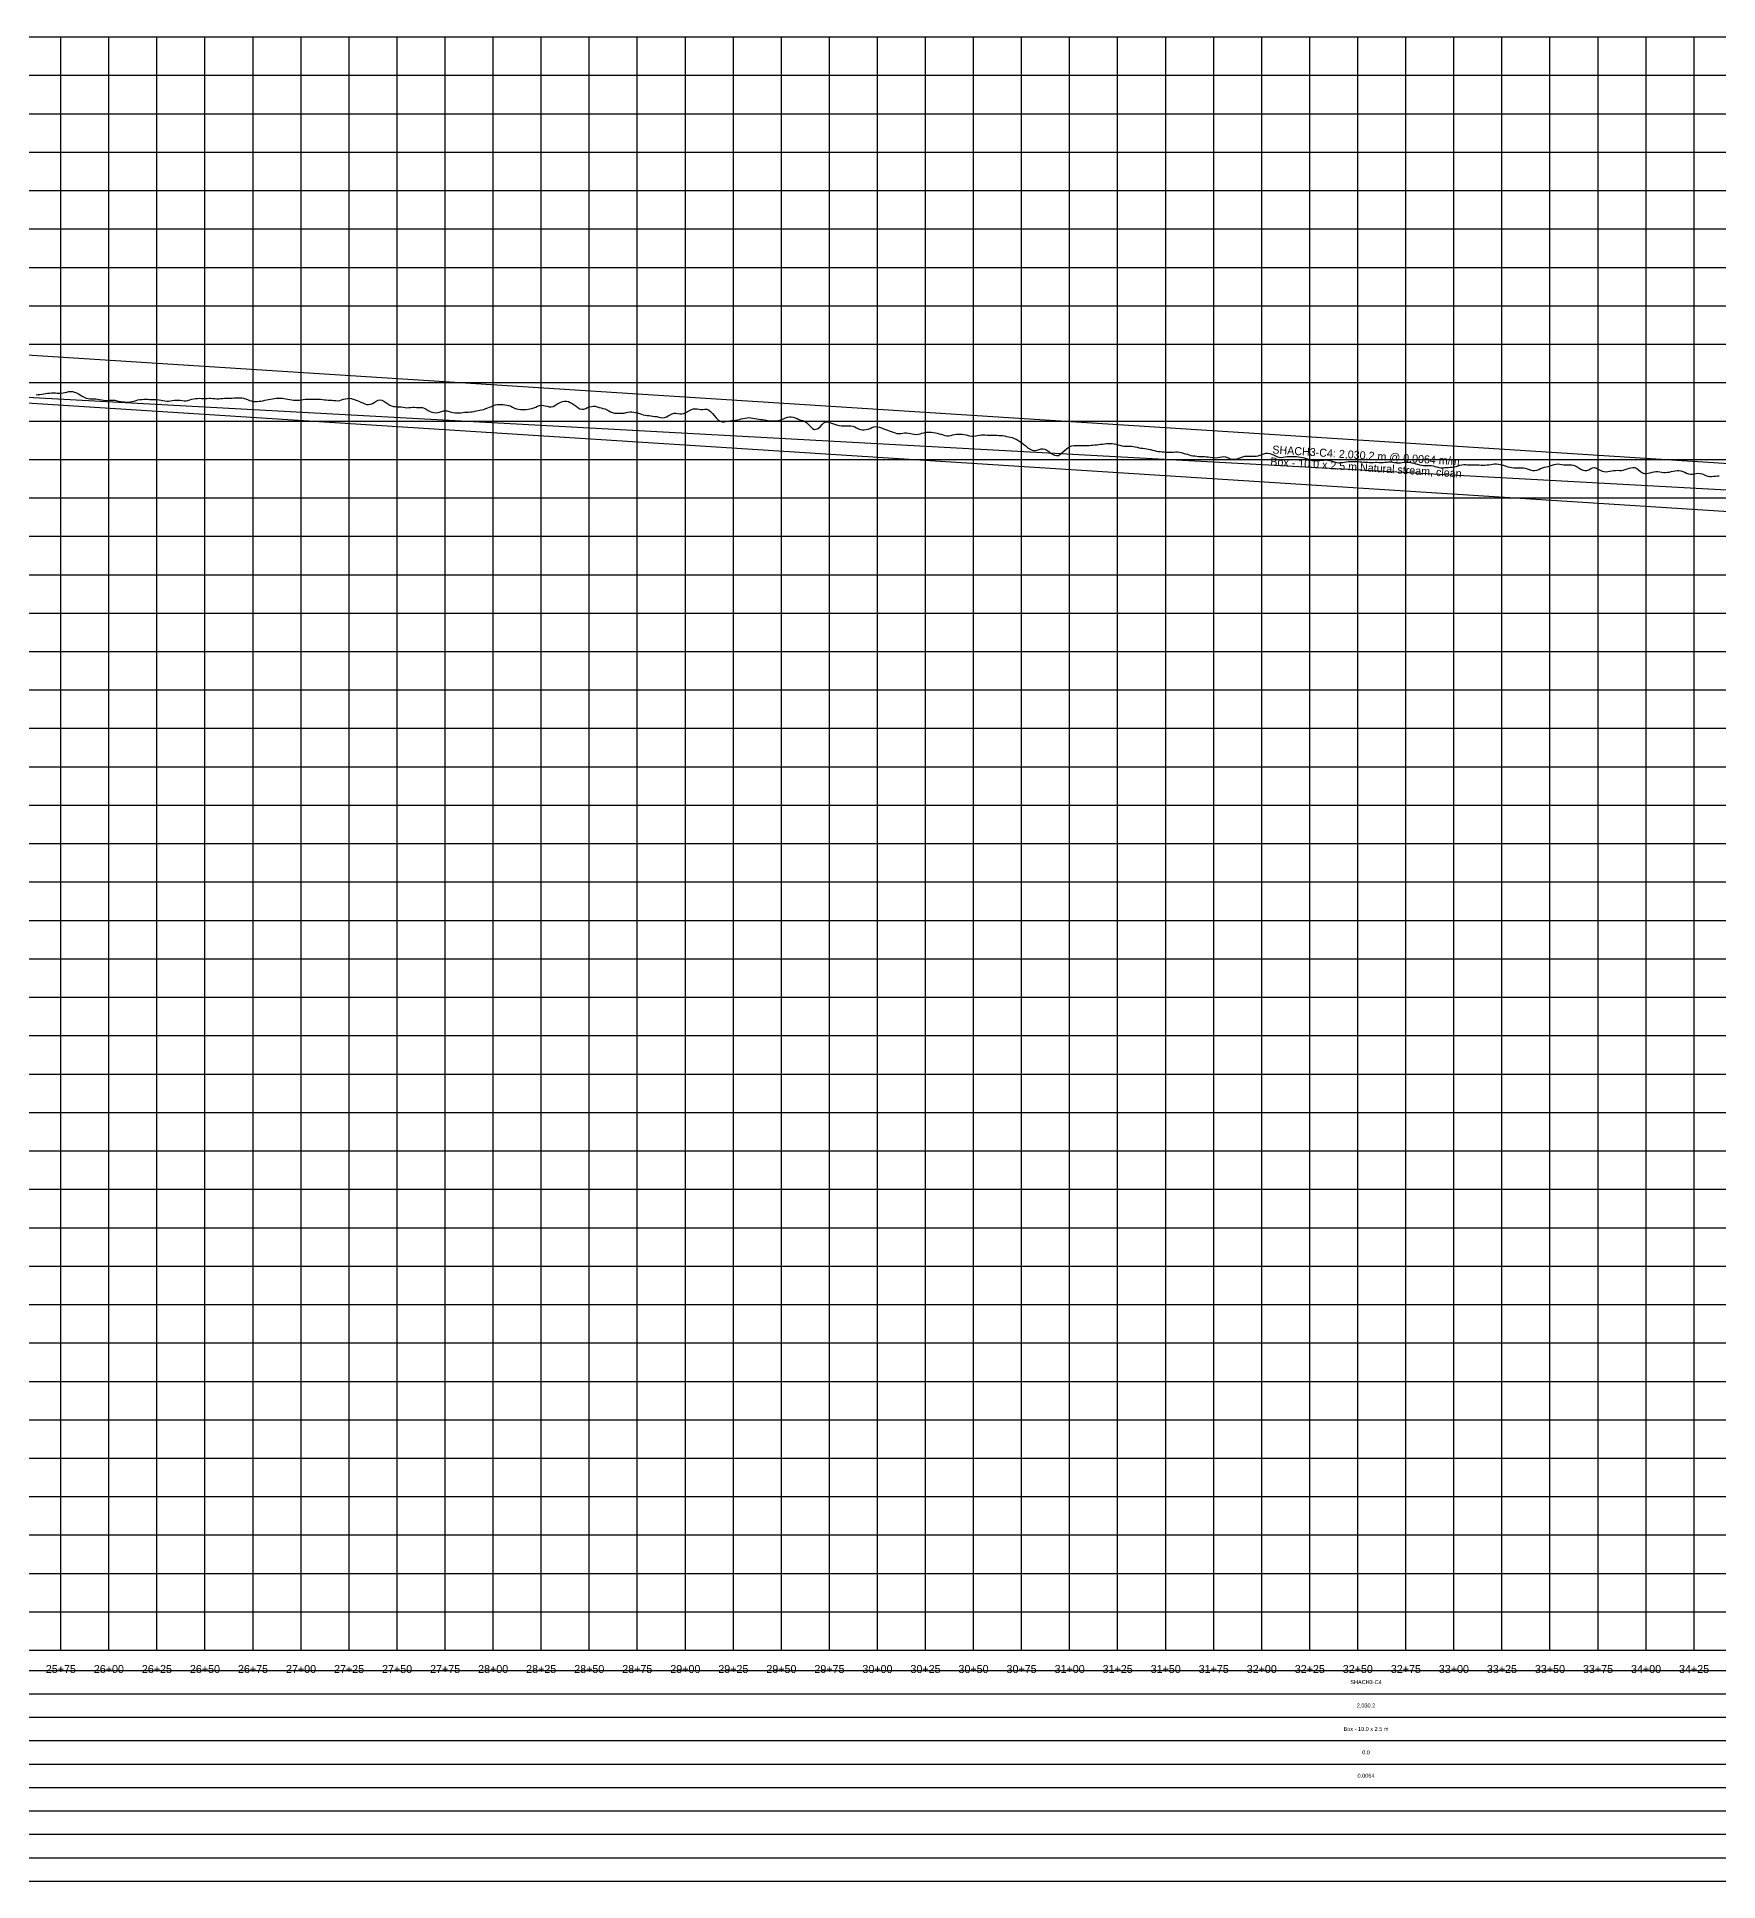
# Model space of a CAD drawing. Extents: x -64 to 13916, y -140 to 832.
# Drawn here: x 2563 to 3437, y -140 to 820 of the extents above; entities that cross this region are included whole.
import ezdxf
from ezdxf.enums import TextEntityAlignment as Align

# ---------------------------------------------------------------- set-up
doc = ezdxf.new("R2010")
doc.units = 0
for name, color, linetype in [('Annotation', 7, 'Continuous'), ('Annotation_Table', 254, 'Continuous'), ('Crown', 7, 'Continuous'), ('Grid', 254, 'Continuous'), ('Grid_Text', 7, 'Continuous'), ('Ground_Elevation', 3, 'Continuous'), ('Hydraulic_Grade', 5, 'Continuous'), ('Invert', 7, 'Continuous')]:
    doc.layers.add(name, color=color, linetype=linetype)

msp = doc.modelspace()

# ---------------------------------------------------------------- linework, layer by layer
at = {"layer": 'Annotation_Table', "color": 254}
for points in [[(-25, -30.48), (13899.95, -30.48)], [(-25, -42.67), (13899.95, -42.67)], [(-25, -54.86), (13899.95, -54.86)], [(-25, -67.06), (13899.95, -67.06)], [(-25, -79.25), (13899.95, -79.25)], [(-25, -91.44), (13899.95, -91.44)], [(-25, -103.63), (13899.95, -103.63)], [(-25, -115.82), (13899.95, -115.82)], [(-25, -128.02), (13899.95, -128.02)], [(-25, -140.21), (13899.95, -140.21)]]:
    msp.add_lwpolyline(points, dxfattribs=at)
at = {"layer": 'Crown', "color": 0}
msp.add_lwpolyline([(2239.13, 674.81), (4269.35, 545.06)], dxfattribs=at)
at = {"layer": 'Grid', "color": 254}
for points in [[(-25, 820), (13900, 820)], [(2575, -20), (2575, 820)], [(2600, -20), (2600, 820)], [(2625, -20), (2625, 820)], [(2650, -20), (2650, 820)], [(2675, -20), (2675, 820)], [(2700, -20), (2700, 820)], [(2725, -20), (2725, 820)], [(2750, -20), (2750, 820)], [(2775, -20), (2775, 820)], [(2800, -20), (2800, 820)], [(2825, -20), (2825, 820)], [(2850, -20), (2850, 820)], [(2875, -20), (2875, 820)], [(2900, -20), (2900, 820)], [(2925, -20), (2925, 820)], [(2950, -20), (2950, 820)], [(2975, -20), (2975, 820)], [(3000, -20), (3000, 820)], [(3025, -20), (3025, 820)], [(3050, -20), (3050, 820)], [(3075, -20), (3075, 820)], [(3100, -20), (3100, 820)], [(3125, -20), (3125, 820)], [(3150, -20), (3150, 820)], [(3175, -20), (3175, 820)], [(3200, -20), (3200, 820)], [(3225, -20), (3225, 820)], [(3250, -20), (3250, 820)], [(3275, -20), (3275, 820)], [(3300, -20), (3300, 820)], [(3325, -20), (3325, 820)], [(3350, -20), (3350, 820)], [(3375, -20), (3375, 820)], [(3400, -20), (3400, 820)], [(3425, -20), (3425, 820)], [(-25, 800), (13900, 800)], [(-25, 780), (13900, 780)], [(-25, 760), (13900, 760)], [(-25, 740), (13900, 740)], [(-25, 720), (13900, 720)], [(-25, 700), (13900, 700)], [(-25, 680), (13900, 680)], [(-25, 660), (13900, 660)], [(-25, 640), (13900, 640)], [(-25, 620), (13900, 620)], [(-25, 600), (13900, 600)], [(-25, 580), (13900, 580)], [(-25, 560), (13900, 560)], [(-25, 540), (13900, 540)], [(-25, 520), (13900, 520)], [(-25, 500), (13900, 500)], [(-25, 480), (13900, 480)], [(-25, 460), (13900, 460)], [(-25, 440), (13900, 440)], [(-25, 420), (13900, 420)], [(-25, 400), (13900, 400)], [(-25, 380), (13900, 380)], [(-25, 360), (13900, 360)], [(-25, 340), (13900, 340)], [(-25, 320), (13900, 320)], [(-25, 300), (13900, 300)], [(-25, 280), (13900, 280)], [(-25, 260), (13900, 260)], [(-25, 240), (13900, 240)], [(-25, 220), (13900, 220)], [(-25, 200), (13900, 200)], [(-25, 180), (13900, 180)], [(-25, 160), (13900, 160)], [(-25, 140), (13900, 140)], [(-25, 120), (13900, 120)], [(-25, 100), (13900, 100)], [(-25, 80), (13900, 80)], [(-25, 60), (13900, 60)], [(-25, 40), (13900, 40)], [(-25, 20), (13900, 20)], [(-25, 0), (13900, 0)], [(-25, -20), (13900, -20)]]:
    msp.add_lwpolyline(points, dxfattribs=at)
at = {"layer": 'Ground_Elevation', "color": 3}
msp.add_lwpolyline([(2562.13, 633.68), (2563.13, 633.74), (2564.13, 633.82), (2565.13, 633.95), (2566.13, 634.12), (2567.13, 634.31), (2568.13, 634.47), (2569.13, 634.58), (2570.13, 634.62), (2571.13, 634.62), (2572.13, 634.61), (2573.13, 634.57), (2574.13, 634.54), (2575.13, 634.52), (2576.13, 634.62), (2577.13, 634.81), (2578.13, 635.07), (2579.13, 635.3), (2580.13, 635.41), (2581.13, 635.32), (2582.13, 635.05), (2583.13, 634.65), (2584.13, 634.18), (2585.13, 633.61), (2586.13, 632.96), (2587.13, 632.36), (2588.13, 631.92), (2589.13, 631.68), (2590.13, 631.61), (2591.13, 631.61), (2592.13, 631.6), (2593.13, 631.52), (2594.13, 631.39), (2595.13, 631.27), (2596.13, 631.1), (2597.13, 630.91), (2598.13, 630.76), (2599.13, 630.71), (2600.13, 630.77), (2601.13, 630.87), (2602.13, 630.89), (2603.13, 630.77), (2604.13, 630.54), (2605.13, 630.31), (2606.13, 630.14), (2607.13, 630.01), (2608.13, 629.93), (2609.13, 629.88), (2610.13, 629.9), (2611.13, 630), (2612.13, 630.17), (2613.13, 630.41), (2614.13, 630.69), (2615.13, 630.95), (2616.13, 631.15), (2617.13, 631.28), (2618.13, 631.38), (2619.13, 631.39), (2620.13, 631.35), (2621.13, 631.26), (2622.13, 631.23), (2623.13, 631.22), (2624.13, 631.22), (2625.13, 631.15), (2626.13, 631.01), (2627.13, 630.83), (2628.13, 630.63), (2629.13, 630.46), (2630.13, 630.37), (2631.13, 630.39), (2632.13, 630.51), (2633.13, 630.67), (2634.13, 630.81), (2635.13, 630.89), (2636.13, 630.89), (2637.13, 630.8), (2638.13, 630.66), (2639.13, 630.54), (2640.13, 630.54), (2641.13, 630.73), (2642.13, 631.02), (2643.13, 631.32), (2644.13, 631.55), (2645.13, 631.71), (2646.13, 631.79), (2647.13, 631.82), (2648.13, 631.78), (2649.13, 631.75), (2650.13, 631.76), (2651.13, 631.8), (2652.13, 631.83), (2653.13, 631.81), (2654.13, 631.74), (2655.13, 631.64), (2656.13, 631.57), (2657.13, 631.59), (2658.13, 631.69), (2659.13, 631.8), (2660.13, 631.86), (2661.13, 631.86), (2662.13, 631.83), (2663.13, 631.84), (2664.13, 631.88), (2665.13, 631.99), (2666.13, 632.08), (2667.13, 632.13), (2668.13, 632.14), (2669.13, 632.06), (2670.13, 631.86), (2671.13, 631.52), (2672.13, 631.12), (2673.13, 630.75), (2674.13, 630.45), (2675.13, 630.23), (2676.13, 630.12), (2677.13, 630.14), (2678.13, 630.25), (2679.13, 630.42), (2680.13, 630.59), (2681.13, 630.78), (2682.13, 630.97), (2683.13, 631.18), (2684.13, 631.39), (2685.13, 631.59), (2686.13, 631.76), (2687.13, 631.88), (2688.13, 631.93), (2689.13, 631.93), (2690.13, 631.88), (2691.13, 631.73), (2692.13, 631.54), (2693.13, 631.33), (2694.13, 631.15), (2695.13, 631.01), (2696.13, 630.91), (2697.13, 630.83), (2698.13, 630.83), (2699.13, 630.91), (2700.13, 631.06), (2701.13, 631.21), (2702.13, 631.33), (2703.13, 631.38), (2704.13, 631.4), (2705.13, 631.42), (2706.13, 631.42), (2707.13, 631.41), (2708.13, 631.4), (2709.13, 631.36), (2710.13, 631.31), (2711.13, 631.21), (2712.13, 631.11), (2713.13, 630.99), (2714.13, 630.92), (2715.13, 630.86), (2716.13, 630.79), (2717.13, 630.7), (2718.13, 630.61), (2719.13, 630.59), (2720.13, 630.72), (2721.13, 630.98), (2722.13, 631.34), (2723.13, 631.6), (2724.13, 631.76), (2725.13, 631.81), (2726.13, 631.71), (2727.13, 631.46), (2728.13, 631.08), (2729.13, 630.67), (2730.13, 630.28), (2731.13, 629.84), (2732.13, 629.39), (2733.13, 628.97), (2734.13, 628.65), (2735.13, 628.54), (2736.13, 628.69), (2737.13, 629.12), (2738.13, 629.72), (2739.13, 630.33), (2740.13, 630.78), (2741.13, 630.96), (2742.13, 630.84), (2743.13, 630.38), (2744.13, 629.72), (2745.13, 629), (2746.13, 628.31), (2747.13, 627.82), (2748.13, 627.61), (2749.13, 627.5), (2750.13, 627.41), (2751.13, 627.36), (2752.13, 627.34), (2753.13, 627.26), (2754.13, 627.06), (2755.13, 626.95), (2756.13, 626.97), (2757.13, 627.09), (2758.13, 627.15), (2759.13, 627.15), (2760.13, 627.12), (2761.13, 627.11), (2762.13, 627.08), (2763.13, 626.96), (2764.13, 626.65), (2765.13, 626.16), (2766.13, 625.56), (2767.13, 625.02), (2768.13, 624.61), (2769.13, 624.36), (2770.13, 624.29), (2771.13, 624.38), (2772.13, 624.65), (2773.13, 624.98), (2774.13, 625.26), (2775.13, 625.33), (2776.13, 625.22), (2777.13, 624.99), (2778.13, 624.68), (2779.13, 624.42), (2780.13, 624.32), (2781.13, 624.28), (2782.13, 624.28), (2783.13, 624.33), (2784.13, 624.42), (2785.13, 624.54), (2786.13, 624.62), (2787.13, 624.69), (2788.13, 624.74), (2789.13, 624.85), (2790.13, 625.02), (2791.13, 625.25), (2792.13, 625.44), (2793.13, 625.59), (2794.13, 625.76), (2795.13, 626.06), (2796.13, 626.44), (2797.13, 626.81), (2798.13, 627.19), (2799.13, 627.62), (2800.13, 628.06), (2801.13, 628.4), (2802.13, 628.6), (2803.13, 628.65), (2804.13, 628.62), (2805.13, 628.53), (2806.13, 628.44), (2807.13, 628.28), (2808.13, 628.04), (2809.13, 627.66), (2810.13, 627.21), (2811.13, 626.77), (2812.13, 626.39), (2813.13, 626.13), (2814.13, 625.98), (2815.13, 625.97), (2816.13, 626.02), (2817.13, 626.07), (2818.13, 626.18), (2819.13, 626.34), (2820.13, 626.56), (2821.13, 626.87), (2822.13, 627.29), (2823.13, 627.75), (2824.13, 628.08), (2825.13, 628.19), (2826.13, 628.11), (2827.13, 627.91), (2828.13, 627.65), (2829.13, 627.42), (2830.13, 627.38), (2831.13, 627.62), (2832.13, 628.12), (2833.13, 628.71), (2834.13, 629.27), (2835.13, 629.77), (2836.13, 630.17), (2837.13, 630.4), (2838.13, 630.39), (2839.13, 630.15), (2840.13, 629.72), (2841.13, 629.15), (2842.13, 628.46), (2843.13, 627.7), (2844.13, 626.96), (2845.13, 626.38), (2846.13, 626.1), (2847.13, 626.17), (2848.13, 626.54), (2849.13, 626.99), (2850.13, 627.3), (2851.13, 627.55), (2852.13, 627.71), (2853.13, 627.67), (2854.13, 627.43), (2855.13, 627.11), (2856.13, 626.79), (2857.13, 626.54), (2858.13, 626.34), (2859.13, 625.88), (2860.13, 625.29), (2861.13, 624.78), (2862.13, 624.38), (2863.13, 624.14), (2864.13, 624.04), (2865.13, 624.02), (2866.13, 624.02), (2867.13, 624.05), (2868.13, 624.16), (2869.13, 624.35), (2870.13, 624.59), (2871.13, 624.73), (2872.13, 624.73), (2873.13, 624.58), (2874.13, 624.4), (2875.13, 624.19), (2876.13, 623.92), (2877.13, 623.55), (2878.13, 623.2), (2879.13, 622.96), (2880.13, 622.86), (2881.13, 622.8), (2882.13, 622.68), (2883.13, 622.54), (2884.13, 622.42), (2885.13, 622.27), (2886.13, 622.03), (2887.13, 621.77), (2888.13, 621.68), (2889.13, 621.83), (2890.13, 622.21), (2891.13, 622.73), (2892.13, 623.3), (2893.13, 623.78), (2894.13, 624.09), (2895.13, 624.16), (2896.13, 624), (2897.13, 623.77), (2898.13, 623.67), (2899.13, 623.87), (2900.13, 624.3), (2901.13, 624.89), (2902.13, 625.51), (2903.13, 626.01), (2904.13, 626.31), (2905.13, 626.39), (2906.13, 626.32), (2907.13, 626.13), (2908.13, 625.99), (2909.13, 626.01), (2910.13, 626.14), (2911.13, 626.11), (2912.13, 625.75), (2913.13, 625.01), (2914.13, 623.96), (2915.13, 622.74), (2916.13, 621.6), (2917.13, 620.61), (2918.13, 619.9), (2919.13, 619.55), (2920.13, 619.51), (2921.13, 619.69), (2922.13, 619.9), (2923.13, 620.07), (2924.13, 620.21), (2925.13, 620.34), (2926.13, 620.48), (2927.13, 620.65), (2928.13, 620.83), (2929.13, 621.05), (2930.13, 621.29), (2931.13, 621.52), (2932.13, 621.7), (2933.13, 621.76), (2934.13, 621.69), (2935.13, 621.52), (2936.13, 621.31), (2937.13, 621.1), (2938.13, 620.94), (2939.13, 620.83), (2940.13, 620.73), (2941.13, 620.61), (2942.13, 620.44), (2943.13, 620.27), (2944.13, 620.16), (2945.13, 620.08), (2946.13, 620.03), (2947.13, 620.02), (2948.13, 620.11), (2949.13, 620.38), (2950.13, 620.76), (2951.13, 621.2), (2952.13, 621.62), (2953.13, 621.97), (2954.13, 622.21), (2955.13, 622.26), (2956.13, 622.09), (2957.13, 621.71), (2958.13, 621.23), (2959.13, 620.78), (2960.13, 620.48), (2961.13, 620.2), (2962.13, 619.79), (2963.13, 619.15), (2964.13, 618.23), (2965.13, 617.12), (2966.13, 616.16), (2967.13, 615.63), (2968.13, 615.67), (2969.13, 616.19), (2970.13, 617.04), (2971.13, 618.15), (2972.13, 619.1), (2973.13, 619.55), (2974.13, 619.53), (2975.13, 619.22), (2976.13, 618.84), (2977.13, 618.51), (2978.13, 618.21), (2979.13, 617.9), (2980.13, 617.67), (2981.13, 617.55), (2982.13, 617.51), (2983.13, 617.51), (2984.13, 617.51), (2985.13, 617.48), (2986.13, 617.41), (2987.13, 617.25), (2988.13, 616.93), (2989.13, 616.46), (2990.13, 615.96), (2991.13, 615.55), (2992.13, 615.33), (2993.13, 615.35), (2994.13, 615.53), (2995.13, 615.8), (2996.13, 616.15), (2997.13, 616.57), (2998.13, 616.96), (2999.13, 617.13), (3000.13, 617.04), (3001.13, 616.76), (3002.13, 616.4), (3003.13, 616.01), (3004.13, 615.61), (3005.13, 615.22), (3006.13, 614.87), (3007.13, 614.57), (3008.13, 614.25), (3009.13, 613.86), (3010.13, 613.55), (3011.13, 613.45), (3012.13, 613.55), (3013.13, 613.71), (3014.13, 613.79), (3015.13, 613.77), (3016.13, 613.66), (3017.13, 613.48), (3018.13, 613.26), (3019.13, 613.09), (3020.13, 613.05), (3021.13, 613.16), (3022.13, 613.37), (3023.13, 613.62), (3024.13, 613.89), (3025.13, 614.12), (3026.13, 614.24), (3027.13, 614.26), (3028.13, 614.2), (3029.13, 614.06), (3030.13, 613.89), (3031.13, 613.67), (3032.13, 613.41), (3033.13, 613.11), (3034.13, 612.78), (3035.13, 612.48), (3036.13, 612.3), (3037.13, 612.29), (3038.13, 612.46), (3039.13, 612.73), (3040.13, 612.97), (3041.13, 613.11), (3042.13, 613.16), (3043.13, 613.16), (3044.13, 613.1), (3045.13, 612.95), (3046.13, 612.73), (3047.13, 612.48), (3048.13, 612.29), (3049.13, 612.17), (3050.13, 612.16), (3051.13, 612.27), (3052.13, 612.43), (3053.13, 612.61), (3054.13, 612.74), (3055.13, 612.8), (3056.13, 612.78), (3057.13, 612.71), (3058.13, 612.65), (3059.13, 612.6), (3060.13, 612.59), (3061.13, 612.58), (3062.13, 612.57), (3063.13, 612.53), (3064.13, 612.47), (3065.13, 612.38), (3066.13, 612.23), (3067.13, 612.02), (3068.13, 611.82), (3069.13, 611.61), (3070.13, 611.34), (3071.13, 610.96), (3072.13, 610.5), (3073.13, 609.98), (3074.13, 609.36), (3075.13, 608.65), (3076.13, 607.82), (3077.13, 607), (3078.13, 606.25), (3079.13, 605.6), (3080.13, 605.06), (3081.13, 604.7), (3082.13, 604.62), (3083.13, 604.88), (3084.13, 605.25), (3085.13, 605.51), (3086.13, 605.53), (3087.13, 605.27), (3088.13, 604.75), (3089.13, 604.07), (3090.13, 603.34), (3091.13, 602.7), (3092.13, 602.24), (3093.13, 602.01), (3094.13, 602.12), (3095.13, 602.73), (3096.13, 603.6), (3097.13, 604.49), (3098.13, 605.34), (3099.13, 606.08), (3100.13, 606.66), (3101.13, 607.06), (3102.13, 607.26), (3103.13, 607.32), (3104.13, 607.31), (3105.13, 607.31), (3106.13, 607.3), (3107.13, 607.28), (3108.13, 607.24), (3109.13, 607.22), (3110.13, 607.27), (3111.13, 607.37), (3112.13, 607.49), (3113.13, 607.55), (3114.13, 607.63), (3115.13, 607.75), (3116.13, 607.9), (3117.13, 608.02), (3118.13, 608.12), (3119.13, 608.21), (3120.13, 608.26), (3121.13, 608.28), (3122.13, 608.23), (3123.13, 608.09), (3124.13, 607.88), (3125.13, 607.63), (3126.13, 607.38), (3127.13, 607.16), (3128.13, 606.99), (3129.13, 606.92), (3130.13, 606.95), (3131.13, 606.99), (3132.13, 606.95), (3133.13, 606.81), (3134.13, 606.59), (3135.13, 606.31), (3136.13, 606.06), (3137.13, 605.91), (3138.13, 605.83), (3139.13, 605.76), (3140.13, 605.6), (3141.13, 605.39), (3142.13, 605.15), (3143.13, 604.89), (3144.13, 604.62), (3145.13, 604.37), (3146.13, 604.21), (3147.13, 604.12), (3148.13, 604.04), (3149.13, 603.95), (3150.13, 603.84), (3151.13, 603.75), (3152.13, 603.71), (3153.13, 603.75), (3154.13, 603.84), (3155.13, 603.93), (3156.13, 603.92), (3157.13, 603.79), (3158.13, 603.56), (3159.13, 603.28), (3160.13, 602.97), (3161.13, 602.66), (3162.13, 602.37), (3163.13, 602.12), (3164.13, 601.93), (3165.13, 601.8), (3166.13, 601.7), (3167.13, 601.6), (3168.13, 601.52), (3169.13, 601.48), (3170.13, 601.45), (3171.13, 601.39), (3172.13, 601.29), (3173.13, 601.16), (3174.13, 601.04), (3175.13, 600.94), (3176.13, 600.9), (3177.13, 600.96), (3178.13, 601.16), (3179.13, 601.39), (3180.13, 601.44), (3181.13, 601.27), (3182.13, 600.92), (3183.13, 600.54), (3184.13, 600.21), (3185.13, 600.08), (3186.13, 600.13), (3187.13, 600.35), (3188.13, 600.68), (3189.13, 601.04), (3190.13, 601.4), (3191.13, 601.66), (3192.13, 601.77), (3193.13, 601.75), (3194.13, 601.7), (3195.13, 601.64), (3196.13, 601.65), (3197.13, 601.74), (3198.13, 601.91), (3199.13, 602.19), (3200.13, 602.54), (3201.13, 602.92), (3202.13, 603.19), (3203.13, 603.25), (3204.13, 603.12), (3205.13, 602.8), (3206.13, 602.33), (3207.13, 601.8), (3208.13, 601.35), (3209.13, 601.1), (3210.13, 601.06), (3211.13, 601.17), (3212.13, 601.34), (3213.13, 601.49), (3214.13, 601.54), (3215.13, 601.49), (3216.13, 601.44), (3217.13, 601.46), (3218.13, 601.48), (3219.13, 601.43), (3220.13, 601.26), (3221.13, 601.03), (3222.13, 600.81), (3223.13, 600.48), (3224.13, 600.09), (3225.13, 599.72), (3226.13, 599.46), (3227.13, 599.36), (3228.13, 599.36), (3229.13, 599.4), (3230.13, 599.47), (3231.13, 599.57), (3232.13, 599.66), (3233.13, 599.74), (3234.13, 599.69), (3235.13, 599.5), (3236.13, 599.25), (3237.13, 598.95), (3238.13, 598.65), (3239.13, 598.4), (3240.13, 598.27), (3241.13, 598.28), (3242.13, 598.38), (3243.13, 598.56), (3244.13, 598.78), (3245.13, 598.92), (3246.13, 598.93), (3247.13, 598.9), (3248.13, 598.89), (3249.13, 598.89), (3250.13, 598.86), (3251.13, 598.79), (3252.13, 598.7), (3253.13, 598.62), (3254.13, 598.56), (3255.13, 598.5), (3256.13, 598.45), (3257.13, 598.41), (3258.13, 598.44), (3259.13, 598.49), (3260.13, 598.5), (3261.13, 598.46), (3262.13, 598.42), (3263.13, 598.45), (3264.13, 598.53), (3265.13, 598.65), (3266.13, 598.74), (3267.13, 598.73), (3268.13, 598.64), (3269.13, 598.47), (3270.13, 598.3), (3271.13, 598.22), (3272.13, 598.29), (3273.13, 598.44), (3274.13, 598.56), (3275.13, 598.61), (3276.13, 598.59), (3277.13, 598.49), (3278.13, 598.29), (3279.13, 598.03), (3280.13, 597.75), (3281.13, 597.47), (3282.13, 597.21), (3283.13, 596.98), (3284.13, 596.83), (3285.13, 596.76), (3286.13, 596.77), (3287.13, 596.79), (3288.13, 596.76), (3289.13, 596.62), (3290.13, 596.37), (3291.13, 596.06), (3292.13, 595.83), (3293.13, 595.7), (3294.13, 595.69), (3295.13, 595.72), (3296.13, 595.78), (3297.13, 595.85), (3298.13, 595.91), (3299.13, 596.01), (3300.13, 596.15), (3301.13, 596.36), (3302.13, 596.63), (3303.13, 596.96), (3304.13, 597.26), (3305.13, 597.39), (3306.13, 597.34), (3307.13, 597.23), (3308.13, 597.19), (3309.13, 597.2), (3310.13, 597.21), (3311.13, 597.2), (3312.13, 597.17), (3313.13, 597.12), (3314.13, 597.07), (3315.13, 597.04), (3316.13, 597.07), (3317.13, 597.14), (3318.13, 597.26), (3319.13, 597.41), (3320.13, 597.56), (3321.13, 597.65), (3322.13, 597.65), (3323.13, 597.54), (3324.13, 597.36), (3325.13, 597.12), (3326.13, 596.85), (3327.13, 596.54), (3328.13, 596.23), (3329.13, 595.97), (3330.13, 595.8), (3331.13, 595.68), (3332.13, 595.59), (3333.13, 595.56), (3334.13, 595.59), (3335.13, 595.63), (3336.13, 595.59), (3337.13, 595.39), (3338.13, 595.09), (3339.13, 594.75), (3340.13, 594.45), (3341.13, 594.25), (3342.13, 594.24), (3343.13, 594.45), (3344.13, 594.82), (3345.13, 595.27), (3346.13, 595.64), (3347.13, 595.92), (3348.13, 596.12), (3349.13, 596.33), (3350.13, 596.59), (3351.13, 596.95), (3352.13, 597.32), (3353.13, 597.59), (3354.13, 597.65), (3355.13, 597.56), (3356.13, 597.4), (3357.13, 597.26), (3358.13, 597.18), (3359.13, 597.17), (3360.13, 597.19), (3361.13, 597.17), (3362.13, 597.03), (3363.13, 596.67), (3364.13, 596.12), (3365.13, 595.52), (3366.13, 594.97), (3367.13, 594.49), (3368.13, 594.18), (3369.13, 594.17), (3370.13, 594.55), (3371.13, 595.18), (3372.13, 595.66), (3373.13, 595.73), (3374.13, 595.44), (3375.13, 594.96), (3376.13, 594.43), (3377.13, 593.96), (3378.13, 593.63), (3379.13, 593.51), (3380.13, 593.63), (3381.13, 593.85), (3382.13, 594.08), (3383.13, 594.24), (3384.13, 594.3), (3385.13, 594.34), (3386.13, 594.29), (3387.13, 594.31), (3388.13, 594.46), (3389.13, 594.78), (3390.13, 595.12), (3391.13, 595.44), (3392.13, 595.67), (3393.13, 595.8), (3394.13, 595.72), (3395.13, 595.3), (3396.13, 594.58), (3397.13, 593.68), (3398.13, 592.96), (3399.13, 592.64), (3400.13, 592.63), (3401.13, 592.81), (3402.13, 593.09), (3403.13, 593.38), (3404.13, 593.6), (3405.13, 593.71), (3406.13, 593.68), (3407.13, 593.52), (3408.13, 593.36), (3409.13, 593.26), (3410.13, 593.25), (3411.13, 593.29), (3412.13, 593.41), (3413.13, 593.65), (3414.13, 593.92), (3415.13, 594.13), (3416.13, 594.24), (3417.13, 594.23), (3418.13, 594.06), (3419.13, 593.73), (3420.13, 593.3), (3421.13, 592.86), (3422.13, 592.51), (3423.13, 592.33), (3424.13, 592.35), (3425.13, 592.51), (3426.13, 592.69), (3427.13, 592.78), (3428.13, 592.72), (3429.13, 592.51), (3430.13, 592.15), (3431.13, 591.71), (3432.13, 591.32), (3433.13, 591.16), (3434.13, 591.18), (3435.13, 591.27), (3436.13, 591.34), (3437.13, 591.41), (3438.13, 591.49)], dxfattribs=at)
at = {"layer": 'Hydraulic_Grade', "color": 5}
msp.add_lwpolyline([(2239.13, 649.81), (4269.35, 539.03)], dxfattribs=at)
at = {"layer": 'Invert', "color": 0}
msp.add_lwpolyline([(2239.13, 649.81), (4269.35, 520.06)], dxfattribs=at)

# ---------------------------------------------------------------- texts
at = {"layer": 'Annotation', "color": 0}
for s, p in [('SHACH3-C4: 2,030.2 m @ 0.0064 m/m', (3254.24, 602.07)), ('Box - 10.0 x 2.5 m Natural stream, clean', (3254.24, 595.82))]:
    msp.add_text(s, height=4.1667, rotation=356.34325, dxfattribs=at).set_placement(p, align=Align.MIDDLE_CENTER)
at = {"layer": 'Annotation_Table', "color": 0}
for s, height, p in [('SHACH3-C4', 2.083, (3254.24, -36.58)), ('2,030.2', 2.083, (3254.24, -48.77)), ('Box - 10.0 x 2.5 m', 2.0833, (3254.24, -60.96)), ('0.0', 2.083, (3254.24, -73.15)), ('0.0064', 2.083, (3254.24, -85.34))]:
    msp.add_text(s, height=height, dxfattribs=at).set_placement(p, align=Align.MIDDLE_CENTER)
at = {"layer": 'Grid_Text', "color": 0}
for s, p in [('25+75', (2575, -27.7)), ('26+00', (2600, -27.7)), ('26+25', (2625, -27.7)), ('26+50', (2650, -27.7)), ('26+75', (2675, -27.7)), ('27+00', (2700, -27.7)), ('27+25', (2725, -27.7)), ('27+50', (2750, -27.7)), ('27+75', (2775, -27.7)), ('28+00', (2800, -27.7)), ('28+25', (2825, -27.7)), ('28+50', (2850, -27.7)), ('28+75', (2875, -27.7)), ('29+00', (2900, -27.7)), ('29+25', (2925, -27.7)), ('29+50', (2950, -27.7)), ('29+75', (2975, -27.7)), ('30+00', (3000, -27.7)), ('30+25', (3025, -27.7)), ('30+50', (3050, -27.7)), ('30+75', (3075, -27.7)), ('31+00', (3100, -27.7)), ('31+25', (3125, -27.7)), ('31+50', (3150, -27.7)), ('31+75', (3175, -27.7)), ('32+00', (3200, -27.7)), ('32+25', (3225, -27.7)), ('32+50', (3250, -27.7)), ('32+75', (3275, -27.7)), ('33+00', (3300, -27.7)), ('33+25', (3325, -27.7)), ('33+50', (3350, -27.7)), ('33+75', (3375, -27.7)), ('34+00', (3400, -27.7)), ('34+25', (3425, -27.7))]:
    msp.add_text(s, height=4.167, dxfattribs=at).set_placement(p, align=Align.TOP_CENTER)

doc.saveas('drawing.dxf')
